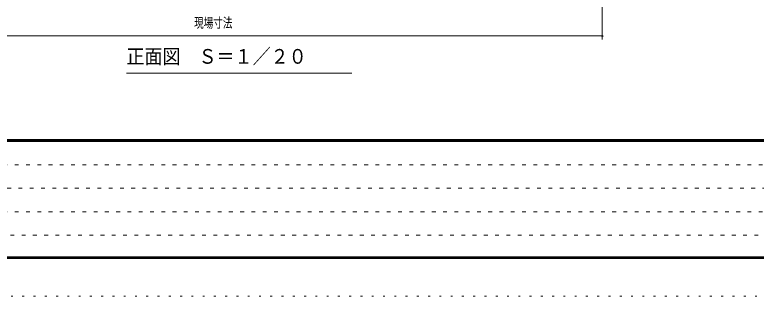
# Model space of a CAD drawing. Units: millimetres, scale not verified. Extents: x -5940 to 5940, y -4200 to 4200.
# Drawn here: x -3520 to 426, y -4200 to -2703 of the extents above; entities that cross this region are included whole.
import ezdxf
from ezdxf.enums import TextEntityAlignment as Align

# ---------------------------------------------------------------- set-up
doc = ezdxf.new("R2010")
doc.units = ezdxf.units.MM
doc.header["$LTSCALE"] = 20
doc.linetypes.add('USER1', pattern=[3, 1, -2])
doc.linetypes.add('USER6', pattern=[3, 0.5, -2.5])
for name, color, linetype, lineweight in [('0-5_2-53DIM', 3, 'Continuous', 18), ('0-A_F-F4PAPAER', 5, 'Continuous', 18), ('0-B_F-E_J_ADD', 5, 'USER6', 18)]:
    doc.layers.add(name, color=color, linetype=linetype, lineweight=lineweight)
doc.styles.add('ＭＳ ゴシック', font='')
doc.styles.get('ＭＳ ゴシック').set_extended_font_data('MS Gothic')

msp = doc.modelspace()

# ---------------------------------------------------------------- linework, layer by layer
at = {"layer": '0-5_2-53DIM'}
for p, q in [((-393.01, -2833.84), (-393.01, -2201.09)), ((-4418.7, -2813.84), (-393.01, -2813.84)), ((-389.01, -2813.84), (-397.01, -2813.84)), ((-1725.85, -3013.84), (-2925.85, -3013.84))]:
    msp.add_line(p, q, dxfattribs=at)
msp.add_arc((-393.01, -2813.84), 4, 180, 0, dxfattribs=at)
at = {"layer": '0-A_F-F4PAPAER'}
for p, q in [((5730, -3366), (-5730, -3366)), ((-5730, -3367), (5730, -3367)), ((5730, -3368), (-5730, -3368)), ((-5730, -3369), (5730, -3369)), ((5730, -3370), (-5730, -3370)), ((-5730, -3371), (5730, -3371)), ((5730, -3372), (-5730, -3372)), ((-5730, -3373), (5730, -3373)), ((5730, -3374), (-5730, -3374)), ((-5730, -3375), (5730, -3375)), ((5730, -3376), (-5730, -3376))]:
    msp.add_line(p, q, dxfattribs=at)
at = {"layer": '0-A_F-F4PAPAER', "color": 6, "linetype": 'USER1'}
for p, q in [((-5740, -3500.8), (1560, -3500.8)), ((1560, -3625.6), (-5740, -3625.6)), ((-5740, -3750.4), (1560, -3750.4)), ((556.8, -3875.2), (-5740, -3875.2))]:
    msp.add_line(p, q, dxfattribs=at)
at = {"layer": '0-A_F-F4PAPAER'}
for points in [[(-5740, -4000), (5740, -4000), (5740, 4040), (-5740, 4040)], [(-5739, -3999), (5739, -3999), (5739, 4039), (-5739, 4039)], [(-5738, -3998), (-5738, 4038), (5738, 4038), (5738, -3998)], [(-5737, -3997), (5737, -3997), (5737, 4037), (-5737, 4037)], [(-5736, -3996), (-5736, 4036), (5736, 4036), (5736, -3996)], [(-5735, -3995), (5735, -3995), (5735, 4035), (-5735, 4035)], [(-5734, -3994), (-5734, 4034), (5734, 4034), (5734, -3994)], [(-5733, -3993), (5733, -3993), (5733, 4033), (-5733, 4033)], [(-5732, -3992), (5732, -3992), (5732, 4032), (-5732, 4032)], [(-5731, -3991), (5731, -3991), (5731, 4031), (-5731, 4031)], [(-5730, -3990), (-5730, 4030), (5730, 4030), (5730, -3990)]]:
    msp.add_lwpolyline(points, close=True, dxfattribs=at)
at = {"layer": '0-B_F-E_J_ADD'}
msp.add_lwpolyline([(-5940, -4200), (5940, -4200), (5940, 4200), (-5940, 4200)], close=True, dxfattribs=at)

# ---------------------------------------------------------------- texts
at = {"layer": '0-5_2-53DIM', "color": 7, "style": 'ＭＳ ゴシック'}
for s, height, width, p in [('現場寸法', 52.1, 0.7, (-2565.85, -2786.74)), ('正面図\u3000Ｓ＝１／２０', 78.15, 0.9, (-2925.85, -2986.31))]:
    msp.add_text(s, height=height, dxfattribs=dict(at, width=width)).set_placement(p, align=Align.BOTTOM_LEFT)

doc.saveas('drawing.dxf')
